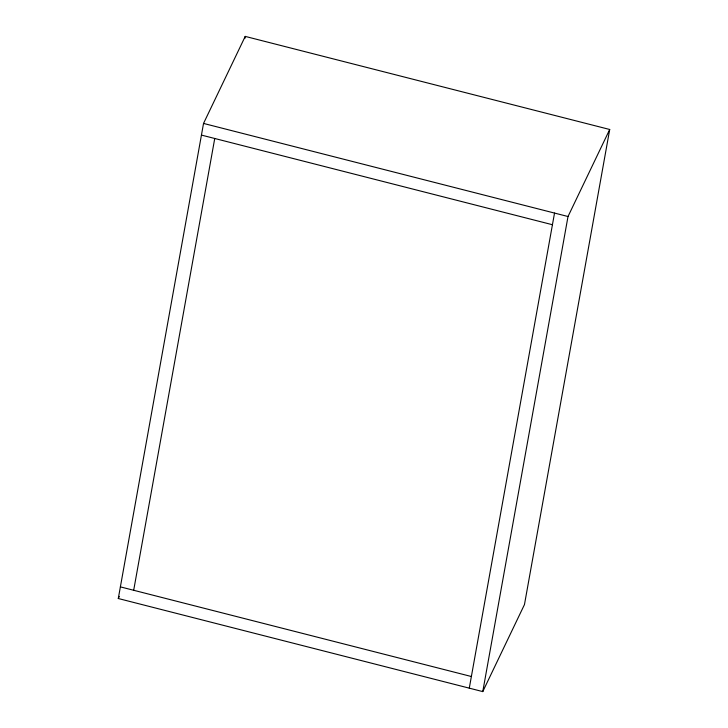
<?xml version="1.0" encoding="UTF-8"?>
<svg xmlns="http://www.w3.org/2000/svg" width="728" height="728" viewBox="0 0 728 728"><rect width="100%" height="100%" fill="white"/><g stroke="black" fill="none" stroke-linecap="round" stroke-linejoin="round"><path stroke-width="1.09" d="M118.291 598.516L203.531 123.432L245.227 36.4L609.709 129.484L524.469 604.568L482.773 691.6L118.291 598.516L119.265 596.469M133.688 590.271L214.742 138.484M244.845 38.52L245.227 36.4M469.287 688.151L554.527 213.077M482.773 691.6L568.013 216.516L609.709 129.484M203.531 123.432L568.013 216.516M201.438 135.089L552.434 224.725M120.375 586.877L471.371 676.512"/></g></svg>
